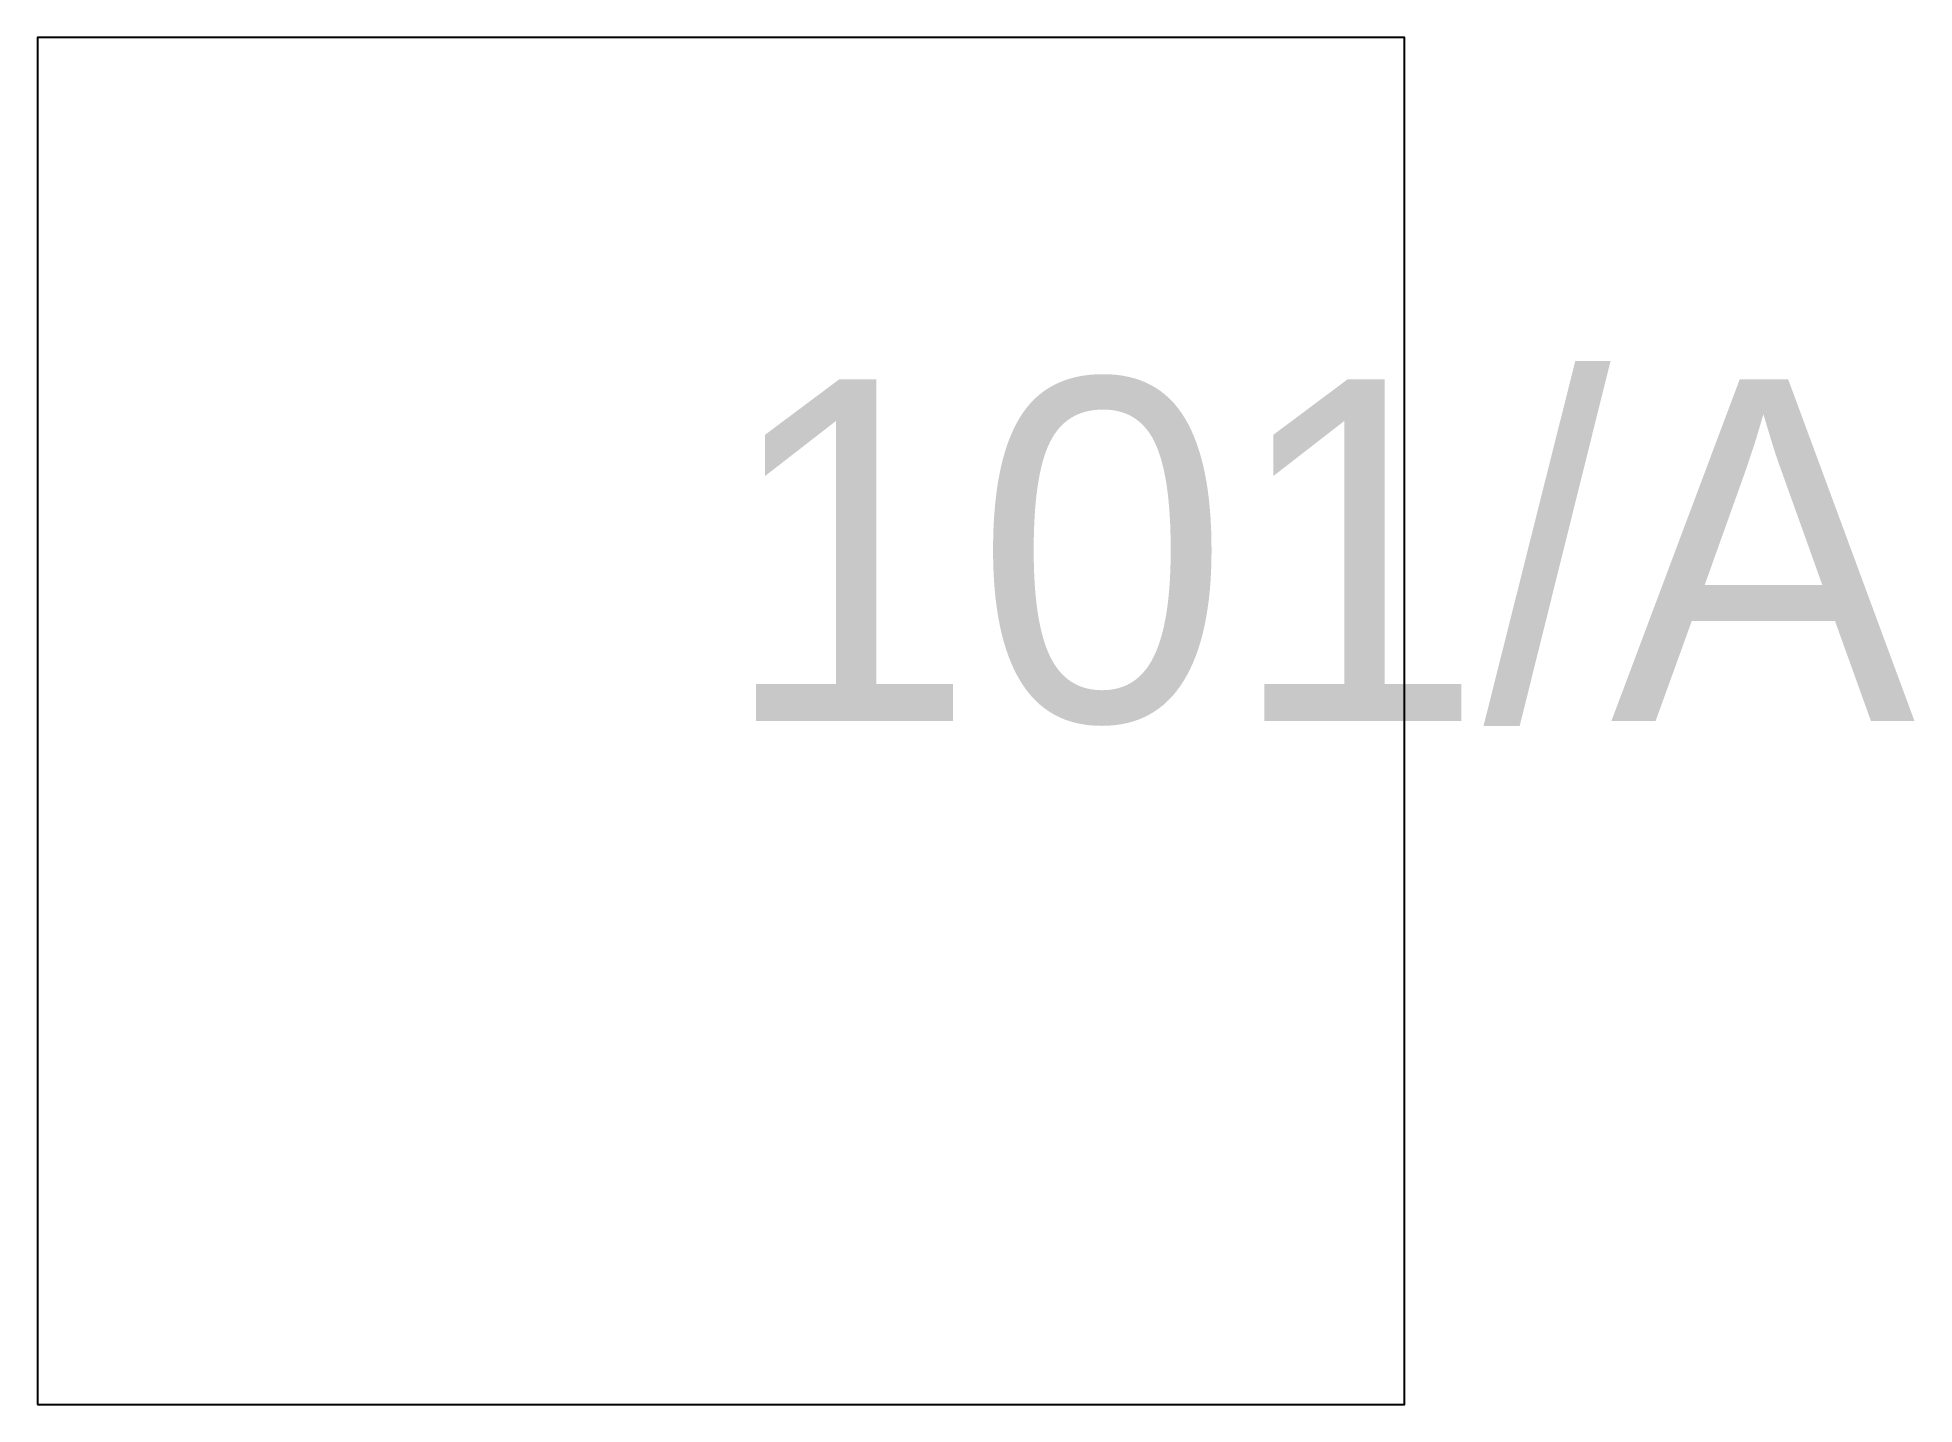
# Model space of a CAD drawing. Header units: metres. Extents: x 78.085 to 78.08775, y 17.615 to 17.617.
import ezdxf

# ---------------------------------------------------------------- set-up
doc = ezdxf.new("R2010")
doc.units = ezdxf.units.M

msp = doc.modelspace()

# ---------------------------------------------------------------- linework, layer by layer
at = {"layer": 'CADASTRAL_BOUNDARIES'}
msp.add_lwpolyline([(78.085, 17.615), (78.087, 17.615), (78.087, 17.617), (78.085, 17.617)], close=True, dxfattribs=at)

# ---------------------------------------------------------------- texts
at = {"layer": 'ANNOTATIONS'}
msp.add_text('101/A', height=0.0005, dxfattribs=at).set_placement((78.086, 17.616))

doc.saveas('drawing.dxf')
